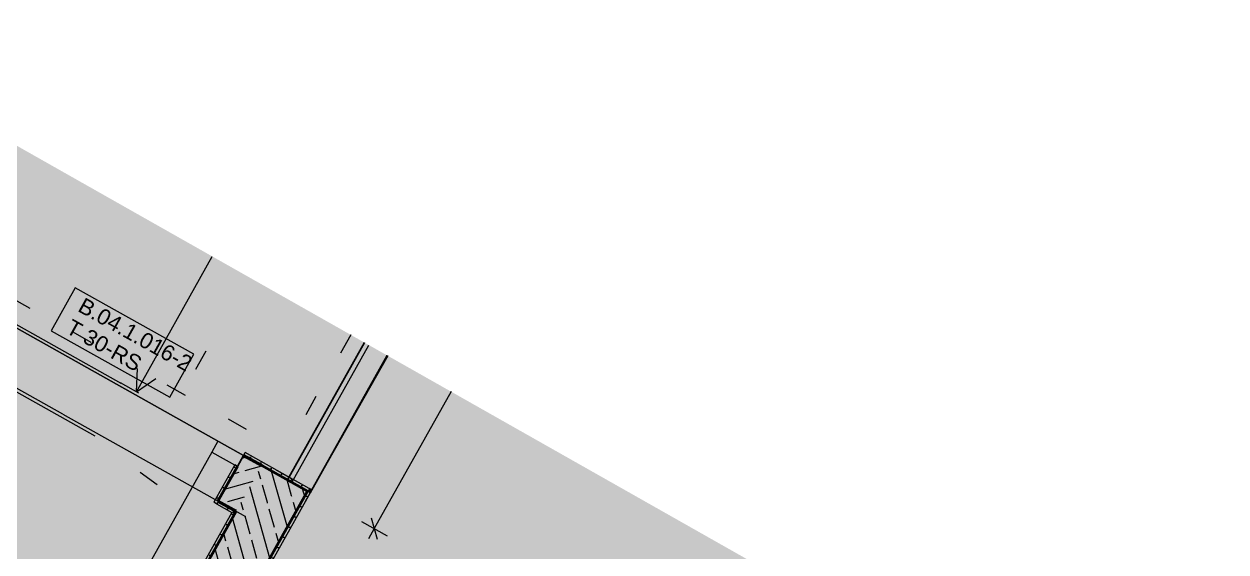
# Model space of a CAD drawing. Header units: metres. Extents: x -36 to 59, y 39 to 183.
# Drawn here: x 13.08 to 18.82, y 153.39 to 155.91 of the extents above; entities that cross this region are included whole.
import ezdxf

# ---------------------------------------------------------------- set-up
doc = ezdxf.new("R2010")
doc.units = ezdxf.units.M
doc.header["$MEASUREMENT"] = 0
for name, pattern in [('Punktlinie', [0.0035, 0, -0.0035]), ('Punktlinie_ eng', [0.00075, 0, -0.00075]), ('Strichlinie-über-Schnitt', [0.0023, 0.0008, -0.0015]), ('Strichlinie_ eng', [0.0023, 0.0015, -0.0008]), ('Strichpunktlinie', [0.006703, 0.003528, -0.001764, 0, -0.001411])]:
    doc.linetypes.add(name, pattern=pattern)
for name, color, linetype in [('00  Raster', 7, 'Continuous'), ('10  Treppen + Rampen', 7, 'Continuous'), ('10  Wand Massiv', 7, 'Continuous'), ('10  Wand Massiv_Schnittschraffur', 7, 'Continuous'), ('10  Wand Massiv_Tür', 7, 'Continuous'), ('20  Boden Aufbauten', 7, 'Continuous'), ('20  Decke Abhangdecke', 7, 'Continuous'), ('20  Wand Leichtbau', 7, 'Continuous'), ('20  Wand Leichtbau_Schnittschraffur', 7, 'Continuous'), ('40  Bemaßung 1_ 50 AUSBAU', 7, 'Continuous'), ('40  Text Brandschutz', 7, 'Continuous'), ('Neubau_10  Treppen + Rampen', 7, 'Continuous'), ('Neubau_20  Boden Aufbauten', 7, 'Continuous'), ('Neubau_20  Decke Abhangdecke', 7, 'Continuous'), ('Neubau_50  NUF - Raumstempel', 7, 'Continuous')]:
    doc.layers.add(name, color=color, linetype=linetype)
doc.styles.add('ERSTELLTER_STIL_1', font='')
doc.styles.get('ERSTELLTER_STIL_1').set_extended_font_data('Arial')
pattern_1 = [(87.605446, (0, 0), (-0.02497817, 0.001044517), [0, -0.025])]
pattern_2 = [(105.73796, (0, 0), (0.11550147, 0.03254858), []), (105.73796, (-0.05775, -0.01627), (0.11550147, 0.03254858), [0.09, -0.03])]

msp = doc.modelspace()

# ---------------------------------------------------------------- hatches: boundary and pattern name
at = {"layer": '10  Wand Massiv_Schnittschraffur', "linetype": 'Continuous', "lineweight": 0, "true_color": 0xffffff}
msp.add_hatch(color=7, dxfattribs=at).paths.add_polyline_path([(14.1313, 153.8514), (14.0091, 153.9198), (13.9798, 153.8675), (14.102, 153.7991)])
at = {"layer": '10  Wand Massiv_Schnittschraffur', "linetype": 'Continuous', "lineweight": 13}
for points in [[(14.1313, 153.8514), (14.4366, 153.6803), (14.444, 153.6934), (14.1386, 153.8645)], [(13.9887, 153.6276), (14.0018, 153.6202), (14.0091, 153.6333), (14.102, 153.7991), (14.0889, 153.8064)], [(14.0091, 153.6333), (14.0963, 153.5844), (14.2185, 153.8025), (14.1313, 153.8514), (14.102, 153.7991)], [(14.2185, 153.8025), (14.0963, 153.5844), (14.4366, 153.6803)], [(13.8987, 152.7203), (13.9109, 152.7113), (14.4497, 153.673), (14.4366, 153.6803)], [(14.0963, 153.5844), (14.3144, 153.4622), (14.4366, 153.6803)], [(14.444, 153.6934), (14.4366, 153.6803), (14.457, 153.6861)], [(14.4366, 153.6803), (14.4497, 153.673), (14.457, 153.6861)], [(14.0091, 153.6333), (14.0018, 153.6202), (14.0759, 153.5787), (14.0832, 153.5918)], [(14.0759, 153.5787), (13.6626, 152.841), (13.6757, 152.8337), (14.089, 153.5713)], [(14.0963, 153.5844), (13.6757, 152.8337), (13.8938, 152.7115), (14.3144, 153.4622)], [(14.0832, 153.5918), (14.0759, 153.5787), (14.0963, 153.5844)], [(14.0759, 153.5787), (14.089, 153.5713), (14.0963, 153.5844)]]:
    msp.add_hatch(color=1, dxfattribs=at).paths.add_polyline_path(points)
at = {"layer": '10  Wand Massiv_Schnittschraffur', "linetype": 'Continuous', "lineweight": 13, "true_color": 0x000100}
h = msp.add_hatch(dxfattribs=at)
h.set_pattern_fill('Gips_0002', color=98, style=0, pattern_type=2)
h.set_pattern_definition(pattern_1)
h.paths.add_polyline_path([(14.1313, 153.8514), (14.4366, 153.6803), (14.444, 153.6934), (14.1386, 153.8645)])
h = msp.add_hatch(dxfattribs=at)
h.set_pattern_fill('Gips_0002', color=98, style=0, pattern_type=2)
h.set_pattern_definition(pattern_1)
h.paths.add_polyline_path([(13.9887, 153.6276), (14.0018, 153.6202), (14.0091, 153.6333), (14.102, 153.7991), (14.0889, 153.8064)])
h = msp.add_hatch(dxfattribs=at)
h.set_pattern_fill('Beton__Stahlbeton_0002', color=98, style=0, pattern_type=2)
h.set_pattern_definition([(15.73796, (0, 0), (-0.03254858, 0.11550147), []), (15.73796, (-0.01627, 0.05775), (-0.03254858, 0.11550147), [0.09, -0.03])])
h.paths.add_polyline_path([(14.0091, 153.6333), (14.0963, 153.5844), (14.2185, 153.8025), (14.1313, 153.8514), (14.102, 153.7991)])
h = msp.add_hatch(dxfattribs=at)
h.set_pattern_fill('Beton__Stahlbeton_0002', color=98, style=0, pattern_type=2)
h.set_pattern_definition(pattern_2)
h.paths.add_polyline_path([(14.2185, 153.8025), (14.0963, 153.5844), (14.4366, 153.6803)])
h = msp.add_hatch(dxfattribs=at)
h.set_pattern_fill('Gips_0002', color=98, style=0, pattern_type=2)
h.set_pattern_definition(pattern_1)
h.paths.add_polyline_path([(13.8987, 152.7203), (13.9109, 152.7113), (14.4497, 153.673), (14.4366, 153.6803)])
h = msp.add_hatch(dxfattribs=at)
h.set_pattern_fill('Beton__Stahlbeton_0002', color=98, style=0, pattern_type=2)
h.set_pattern_definition(pattern_2)
h.paths.add_polyline_path([(14.0963, 153.5844), (14.3144, 153.4622), (14.4366, 153.6803)])
h = msp.add_hatch(dxfattribs=at)
h.set_pattern_fill('Gips_0002', color=98, style=0, pattern_type=2)
h.set_pattern_definition(pattern_1)
h.paths.add_polyline_path([(14.444, 153.6934), (14.4366, 153.6803), (14.457, 153.6861)])
h = msp.add_hatch(dxfattribs=at)
h.set_pattern_fill('Gips_0002', color=98, style=0, pattern_type=2)
h.set_pattern_definition(pattern_1)
h.paths.add_polyline_path([(14.4366, 153.6803), (14.4497, 153.673), (14.457, 153.6861)])
h = msp.add_hatch(dxfattribs=at)
h.set_pattern_fill('Gips_0002', color=98, style=0, pattern_type=2)
h.set_pattern_definition(pattern_1)
h.paths.add_polyline_path([(14.0091, 153.6333), (14.0018, 153.6202), (14.0759, 153.5787), (14.0832, 153.5918)])
h = msp.add_hatch(dxfattribs=at)
h.set_pattern_fill('Gips_0002', color=98, style=0, pattern_type=2)
h.set_pattern_definition(pattern_1)
h.paths.add_polyline_path([(14.0759, 153.5787), (13.6626, 152.841), (13.6757, 152.8337), (14.089, 153.5713)])
h = msp.add_hatch(dxfattribs=at)
h.set_pattern_fill('Beton__Stahlbeton_0002', color=98, style=0, pattern_type=2)
h.set_pattern_definition(pattern_2)
h.paths.add_polyline_path([(14.0963, 153.5844), (13.6757, 152.8337), (13.8938, 152.7115), (14.3144, 153.4622)])
h = msp.add_hatch(dxfattribs=at)
h.set_pattern_fill('Gips_0002', color=98, style=0, pattern_type=2)
h.set_pattern_definition(pattern_1)
h.paths.add_polyline_path([(14.0832, 153.5918), (14.0759, 153.5787), (14.0963, 153.5844)])
h = msp.add_hatch(dxfattribs=at)
h.set_pattern_fill('Gips_0002', color=98, style=0, pattern_type=2)
h.set_pattern_definition(pattern_1)
h.paths.add_polyline_path([(14.0759, 153.5787), (14.089, 153.5713), (14.0963, 153.5844)])
at = {"layer": '20  Wand Leichtbau_Schnittschraffur', "linetype": 'Continuous', "lineweight": 18}
msp.add_hatch(color=9, dxfattribs=at).paths.add_polyline_path([(14.3407, 153.7341), (14.4497, 153.673), (14.817, 154.3286), (14.7083, 154.3902)])
at = {"layer": 'Neubau_10  Treppen + Rampen', "linetype": 'Continuous', "lineweight": 0, "true_color": 0x8f8f8f}
msp.add_hatch(color=252, dxfattribs=at).paths.add_polyline_path([(17.3227, 149.4136), (18.8217, 152.0611), (1.2236, 162.0253), (0.6998, 161.0905), (9.3112, 156.2655), (8.937, 155.5976)])

# ---------------------------------------------------------------- linework, layer by layer
at = {"layer": '00  Raster', "color": 7, "linetype": 'Strichpunktlinie', "lineweight": 13, "ltscale": 1000}
for p, q in [((13.2683, 154.0484), (-1.4759, 162.3096)), ((17.9774, 150.5699), (6.4769, 159.0508)), ((-11.9603, 108.1029), (14.1513, 154.7055)), ((13.2683, 154.0484), (14.1407, 153.5596))]:
    msp.add_line(p, q, dxfattribs=at)
at = {"layer": '10  Treppen + Rampen', "color": 7, "linetype": 'Strichlinie_ eng', "lineweight": 13, "ltscale": 1000}
msp.add_arc((11.9262, 152.5651), 1.22, 330.19145, 60.3734, dxfattribs=at)
at = {"layer": '10  Wand Massiv', "color": 7, "linetype": 'Continuous', "lineweight": 13, "ltscale": 1000}
for p, q in [((14.1313, 153.8514), (14.1386, 153.8645)), ((14.0889, 153.8064), (13.9887, 153.6276)), ((14.102, 153.7991), (14.0889, 153.8064)), ((14.0018, 153.6202), (13.9887, 153.6276))]:
    msp.add_line(p, q, dxfattribs=at)
at = {"layer": '10  Wand Massiv', "color": 7, "linetype": 'Continuous', "lineweight": 50, "ltscale": 1000}
for p, q in [((14.0091, 153.6333), (14.102, 153.7991)), ((14.2185, 153.8025), (14.1313, 153.8514)), ((14.4366, 153.6803), (14.2185, 153.8025)), ((14.4366, 153.6803), (14.2185, 153.8025)), ((14.3144, 153.4622), (14.4366, 153.6803)), ((14.0091, 153.6333), (14.0832, 153.5918)), ((14.0963, 153.5844), (13.6757, 152.8337)), ((14.0963, 153.5844), (14.0832, 153.5918)), ((14.0963, 153.5844), (14.0832, 153.5918)), ((13.8987, 152.7203), (14.3144, 153.4622))]:
    msp.add_line(p, q, dxfattribs=at)
at = {"layer": '10  Wand Massiv', "color": 7, "linetype": 'Continuous', "lineweight": 25, "ltscale": 1000}
msp.add_line((14.102, 153.7991), (14.1313, 153.8514), dxfattribs=at)
at = {"layer": '10  Wand Massiv', "color": 7, "linetype": 'Continuous', "lineweight": 13, "ltscale": 1000, "flags": 128}
msp.add_lwpolyline([(13.2121, 154.4466), (13.7792, 154.1289), (13.8944, 154.3345), (13.3274, 154.6522)], close=True, dxfattribs=at)
for points in [[(14.444, 153.6934), (14.1386, 153.8645)], [(13.9109, 152.7113), (14.457, 153.6861)], [(14.457, 153.6861), (14.444, 153.6934)], [(14.0759, 153.5787), (13.6626, 152.841)], [(14.0018, 153.6202), (14.0759, 153.5787)]]:
    msp.add_lwpolyline(points, dxfattribs=at)
at = {"layer": '10  Wand Massiv_Tür', "color": 7, "linetype": 'Strichlinie-über-Schnitt', "lineweight": 13, "ltscale": 1000}
for p, q in [((12.8475, 154.5879), (14.1386, 153.8645)), ((12.7237, 154.3363), (13.9887, 153.6276))]:
    msp.add_line(p, q, dxfattribs=at)
at = {"layer": '10  Wand Massiv_Tür', "color": 7, "linetype": 'Continuous', "lineweight": 18, "ltscale": 1000}
for p, q in [((14.0091, 153.9198), (13.9798, 153.8675)), ((14.1313, 153.8514), (14.0091, 153.9198)), ((13.9798, 153.8675), (13.3933, 152.8206)), ((13.9798, 153.8675), (14.102, 153.7991)), ((14.102, 153.7991), (14.1313, 153.8514))]:
    msp.add_line(p, q, dxfattribs=at)
at = {"layer": '10  Wand Massiv_Tür', "color": 7, "linetype": 'Continuous', "lineweight": 13, "ltscale": 1000}
for p, q in [((14.1313, 153.8514), (14.1386, 153.8645)), ((14.0889, 153.8064), (13.9887, 153.6276)), ((14.0018, 153.6202), (13.9887, 153.6276))]:
    msp.add_line(p, q, dxfattribs=at)
at = {"layer": '10  Wand Massiv_Tür', "color": 7, "linetype": 'Continuous', "lineweight": 25, "ltscale": 1000}
msp.add_line((14.102, 153.7991), (14.1313, 153.8514), dxfattribs=at)
msp.add_line((14.102, 153.7991), (14.1313, 153.8514), dxfattribs=at)
at = {"layer": '10  Wand Massiv_Tür', "color": 7, "linetype": 'Continuous', "lineweight": 13, "ltscale": 1000}
msp.add_arc((13.9798, 153.8675), 1.2, 150.73796, 240.73796, dxfattribs=at)
at = {"layer": '20  Boden Aufbauten', "color": 7, "linetype": 'Continuous', "lineweight": 13, "ltscale": 1000, "flags": 128}
msp.add_lwpolyline([(8.4599, 154.7767), (8.345, 154.5717), (11.8346, 152.6164), (11.7124, 152.3983), (13.021, 151.6652), (14.0963, 153.5844), (14.0091, 153.6333), (14.1313, 153.8514), (12.8401, 154.5748), (12.7179, 154.3567), (9.2982, 156.2729), (9.1833, 156.0678), (8.9652, 156.19), (8.2418, 154.8989)], close=True, dxfattribs=at)
msp.add_lwpolyline([(12.2369, 155.7895), (12.1808, 155.6894), (12.268, 155.6405), (11.9503, 155.0734), (12.8401, 154.5748), (14.1313, 153.8514), (14.3625, 153.7219), (14.73, 154.3778)], dxfattribs=at)
at = {"layer": '20  Decke Abhangdecke', "color": 7, "linetype": 'Punktlinie_ eng', "lineweight": 13, "ltscale": 1000, "flags": 128}
for points in [[(12.337, 155.7328), (11.9707, 155.0792), (14.3698, 153.735), (14.73, 154.3778)], [(14.643, 154.4271), (14.3314, 153.8711), (12.1068, 155.1175), (12.424, 155.6835)], [(12.424, 155.6835), (12.1068, 155.1175), (14.3314, 153.8711), (14.643, 154.4271)]]:
    msp.add_lwpolyline(points, dxfattribs=at)
at = {"layer": '20  Wand Leichtbau', "color": 7, "linetype": 'Continuous', "lineweight": 25, "ltscale": 1000, "flags": 128}
for points in [[(14.7083, 154.3902), (14.3407, 153.7341)], [(14.4497, 153.673), (14.817, 154.3286)]]:
    msp.add_lwpolyline(points, dxfattribs=at)
at = {"layer": '20  Wand Leichtbau', "color": 7, "linetype": 'Continuous', "lineweight": 13, "ltscale": 1000, "flags": 128}
msp.add_lwpolyline([(14.4497, 153.673), (14.3407, 153.7341)], dxfattribs=at)
at = {"layer": '40  Bemaßung 1_ 50 AUSBAU', "color": 7, "linetype": 'Continuous', "lineweight": 13, "ltscale": 1000}
for p, q in [((15.1219, 154.1559), (14.7554, 153.5017)), ((14.694, 153.5361), (14.8167, 153.4674)), ((14.741, 153.5528), (14.7698, 153.4507)), ((14.7554, 153.5017), (14.7279, 153.4526))]:
    msp.add_line(p, q, dxfattribs=at)
at = {"layer": '40  Text Brandschutz', "color": 6, "linetype": 'Continuous', "lineweight": 18, "ltscale": 1000}
for q in [(13.9816, 154.8016), (13.6248, 154.267), (13.712, 154.2181)]:
    msp.add_line((13.6195, 154.1553), q, dxfattribs=at)
at = {"layer": 'Neubau_20  Boden Aufbauten', "color": 7, "linetype": 'Continuous', "lineweight": 13, "ltscale": 1000, "flags": 128}
msp.add_lwpolyline([(14.82, 154.3269), (14.4497, 153.673), (14.4366, 153.6803), (13.9915, 152.8858), (17.6093, 150.2179), (17.7284, 150.1301)], dxfattribs=at)
at = {"layer": 'Neubau_20  Decke Abhangdecke', "color": 7, "linetype": 'Strichlinie-über-Schnitt', "lineweight": 13, "ltscale": 1000, "flags": 128}
msp.add_lwpolyline([(14.817, 154.3286), (14.0119, 152.8916), (17.7353, 150.1423)], dxfattribs=at)
at = {"layer": 'Neubau_50  NUF - Raumstempel', "color": 7, "linetype": 'Punktlinie', "lineweight": 13, "ltscale": 1000, "flags": 128}
msp.add_lwpolyline([(17.7367, 150.1447), (14.0119, 152.8916), (14.817, 154.3286)], dxfattribs=at)

# ---------------------------------------------------------------- texts
at = {"layer": '10  Wand Massiv', "color": 7, "linetype": 'Continuous', "lineweight": 18, "char_height": 0.075, "attachment_point": 1, "rotation": 330.73796, "style": 'ERSTELLTER_STIL_1'}
for s, insert in [('\\A1;{\\pql;\\pt0;\\fArial|b0|i0|c0|p38;B.04.1.016-2}', (13.3713, 154.608)), ('\\A1;{\\pql;\\pt0;\\fArial|b0|i0|c0|p38;T 30-RS}', (13.3137, 154.5051))]:
    msp.add_mtext(s, dxfattribs=dict(at, insert=insert))

doc.saveas('drawing.dxf')
